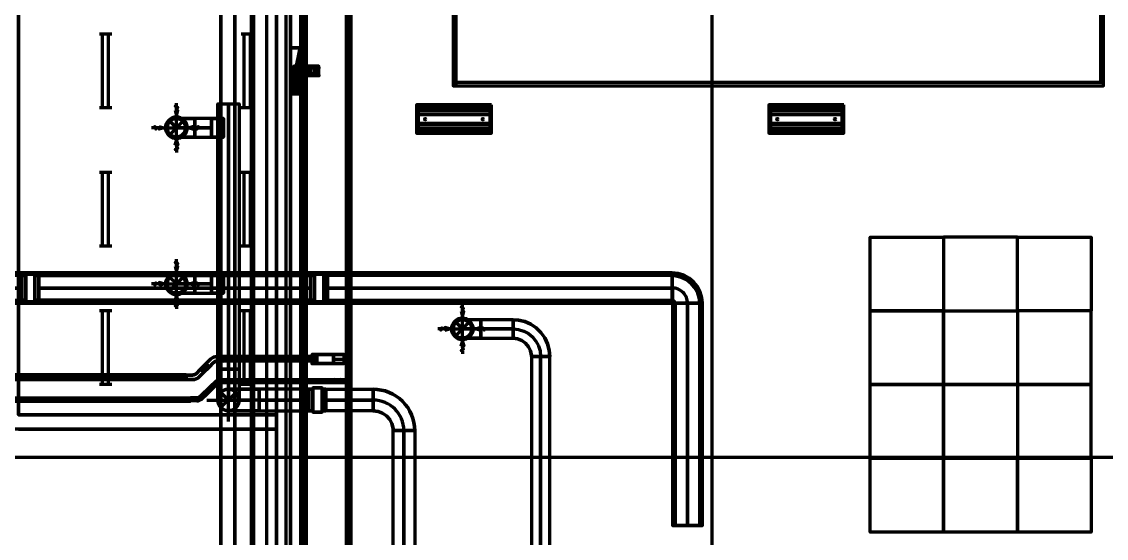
# Model space of a CAD drawing. Extents: x 0 to 1153, y 0 to 816.
# Drawn here: x 653.6 to 767.8, y 427 to 481.3 of the extents above; entities that cross this region are included whole.
import ezdxf

# ---------------------------------------------------------------- set-up
doc = ezdxf.new("R2010")
doc.units = 0
doc.header["$MEASUREMENT"] = 0
for name, color, linetype in [('Arch', 7, 'Continuous'), ('Hatch', 7, 'Continuous'), ('HVAC', 7, 'Continuous')]:
    doc.layers.add(name, color=color, linetype=linetype)

msp = doc.modelspace()

# ---------------------------------------------------------------- linework, layer by layer
at = {"layer": 'Arch', "color": 11, "linetype": 'Continuous', "lineweight": 211}
for p, q in [((679.42, 361.77), (679.42, 717.39)), ((726.3, 361.77), (726.3, 717.39)), ((681.44, 385.29), (681.44, 636.69)), ((767.16, 513.7), (767.16, 474.91)), ((683.15, 480.74), (682.96, 480.93)), ((683.15, 476.62), (682.96, 476.81)), ((767.49, 474.91), (699.01, 474.91)), ((683.15, 472.5), (682.96, 472.69)), ((683.15, 468.39), (682.96, 468.58)), ((683.15, 464.27), (682.96, 464.46)), ((683.15, 460.15), (682.96, 460.34)), ((683.15, 456.04), (682.96, 456.24)), ((683.15, 451.92), (682.96, 452.12)), ((683.15, 447.8), (682.96, 448)), ((683.15, 443.69), (682.96, 443.89)), ((683.15, 439.58), (682.96, 439.77)), ((917.99, 435.45), (110.87, 435.45)), ((683.15, 435.46), (682.96, 435.65)), ((683.15, 431.34), (682.96, 431.54)), ((683.15, 427.23), (682.96, 427.42))]:
    msp.add_line(p, q, dxfattribs=at)
for points in [[(113.96, 576.97), (487.7, 576.97), (487.7, 638.81), (487.89, 638.81), (683.15, 638.81), (683.15, 638.61), (683.15, 383.25), (870.49, 383.25), (870.49, 383.05), (683.15, 383.05), (682.96, 383.06), (487.89, 383.06), (487.7, 383.06), (487.7, 454.3), (113.96, 454.3)], [(486.77, 638.8), (492.32, 633.25), (678, 633.25), (678, 388.72), (683.55, 383.17), (486.77, 383.17)], [(486.77, 638.8), (683.55, 638.8), (683.55, 383.17), (683.55, 638.8), (677.8, 633.05), (492.52, 633.05), (492.52, 388.93), (486.77, 383.17), (492.32, 388.72), (678, 388.72), (492.32, 388.72), (492.32, 633.25), (678, 633.25), (683.55, 638.8), (486.77, 638.8), (492.52, 633.05), (492.52, 388.93)], [(683.15, 383.25), (683.06, 383.25), (682.96, 383.25), (487.89, 383.25), (487.89, 638.61), (682.96, 638.61), (682.96, 383.25)], [(677.8, 388.93), (492.52, 388.93), (677.8, 388.93), (677.8, 633.05), (677.8, 388.93), (683.55, 383.17), (486.77, 383.17)], [(678, 388.72), (678, 633.25), (678, 633.25)], [(674.56, 628.44), (674.56, 392.77), (674.56, 628.44)], [(699.01, 474.58), (699.34, 474.58), (699.34, 513.7)], [(680.41, 484.9), (680.41, 390.38), (680.41, 438.45), (680.41, 439.93), (680.41, 483.4)], [(669.89, 471.97), (669.89, 472.23), (670.02, 472.29), (669.76, 472.42), (669.89, 472.48), (669.89, 472.75)], [(668.06, 470.14), (667.8, 470.14), (667.73, 470.02), (667.61, 470.27), (667.54, 470.14), (667.28, 470.14)], [(671.71, 470.14), (671.98, 470.14), (672.04, 470.02), (672.17, 470.27), (672.23, 470.14), (672.5, 470.14)], [(669.89, 468.31), (669.89, 468.06), (670.02, 467.99), (669.76, 467.86), (669.89, 467.79), (669.89, 467.54)], [(669.89, 455.54), (669.89, 455.8), (670.02, 455.87), (669.76, 455.99), (669.89, 456.06), (669.89, 456.32)], [(668.06, 453.72), (667.8, 453.72), (667.73, 453.85), (667.61, 453.58), (667.54, 453.72), (667.28, 453.72)], [(671.71, 453.72), (671.98, 453.72), (672.04, 453.85), (672.17, 453.58), (672.23, 453.72), (672.5, 453.72)], [(669.89, 451.89), (669.89, 451.63), (670.02, 451.56), (669.76, 451.43), (669.89, 451.37), (669.89, 451.11)], [(699.99, 450.81), (699.99, 451.07), (700.12, 451.14), (699.87, 451.26), (699.99, 451.33), (699.99, 451.59)], [(698.16, 448.99), (697.91, 448.99), (697.84, 449.11), (697.71, 448.86), (697.64, 448.99), (697.39, 448.99)], [(701.81, 448.99), (702.08, 448.99), (702.14, 449.11), (702.27, 448.86), (702.33, 448.99), (702.6, 448.99)], [(699.99, 447.16), (699.99, 446.9), (700.12, 446.84), (699.87, 446.7), (699.99, 446.64), (699.99, 446.38)]]:
    msp.add_lwpolyline(points, dxfattribs=at)
for points in [[(676.05, 628.44), (676.05, 391.28), (676.05, 628.44), (676.05, 629.93)], [(680.41, 571.11), (495.13, 571.11), (495.13, 427.43), (530.89, 427.43), (530.89, 390.38), (680.41, 390.38), (680.41, 438.45), (651.86, 438.45), (651.86, 484.9), (680.41, 484.9), (680.41, 571.11), (495.13, 571.11), (495.13, 427.43), (530.89, 427.43), (530.89, 390.38), (680.41, 390.38), (680.41, 438.45), (653.27, 438.45), (680.41, 438.45), (651.86, 438.45), (651.86, 484.9), (680.41, 484.9), (680.41, 571.11), (494.39, 571.11)], [(767.49, 513.7), (699.01, 513.7), (699.01, 474.58), (767.49, 474.58)], [(681.91, 390.38), (681.91, 484.9), (681.91, 390.38), (680.41, 390.38), (680.41, 388.88), (680.41, 390.38), (496.33, 390.38), (622.53, 390.38), (680.41, 390.38)], [(653.27, 439.93), (680.41, 439.93), (653.27, 439.93), (653.27, 483.4)], [(669.75, 471.97), (669.89, 471.46), (670.03, 471.97)], [(668.06, 470.28), (668.58, 470.14), (668.06, 470.01)], [(671.71, 470.28), (671.19, 470.14), (671.71, 470.01)], [(669.75, 468.31), (669.89, 468.83), (670.03, 468.31)], [(750.65, 450.88), (742.9, 450.88), (742.9, 458.64), (750.65, 458.64), (750.65, 450.88), (758.41, 450.88), (758.41, 458.64), (766.17, 458.64), (766.17, 450.88), (758.41, 450.88), (758.41, 458.64), (750.65, 458.64), (750.65, 450.88), (750.65, 443.12), (742.9, 443.12), (750.65, 443.12), (750.65, 435.37), (742.9, 435.37), (750.65, 435.37), (750.65, 427.6), (742.9, 427.6), (742.9, 435.37), (742.9, 443.12), (742.9, 450.88), (750.65, 450.88), (758.41, 450.88), (758.41, 443.12), (750.65, 443.12)], [(669.75, 455.54), (669.89, 455.03), (670.03, 455.54)], [(668.06, 453.58), (668.58, 453.72), (668.06, 453.86)], [(671.71, 453.58), (671.19, 453.72), (671.71, 453.86)], [(669.75, 451.89), (669.89, 452.41), (670.03, 451.89)], [(699.85, 450.81), (699.99, 450.3), (700.13, 450.81)], [(758.41, 435.37), (750.65, 435.37), (750.65, 443.12), (758.41, 443.12), (766.17, 443.12), (766.17, 450.88), (758.41, 450.88), (758.41, 443.12), (758.41, 435.37), (758.41, 427.6), (750.65, 427.6), (750.65, 435.37), (758.41, 435.37), (766.17, 435.37), (766.17, 443.12), (758.41, 443.12), (758.41, 435.37), (766.17, 435.37), (766.17, 427.6), (758.41, 427.6)], [(698.16, 448.85), (698.68, 448.99), (698.16, 449.12)], [(701.81, 448.85), (701.3, 448.99), (701.81, 449.12)], [(699.85, 447.16), (699.99, 447.67), (700.13, 447.16)]]:
    msp.add_lwpolyline(points, close=True, dxfattribs=at)
at = {"layer": 'Hatch', "color": 5, "linetype": 'Continuous', "lineweight": 211}
for p, q in [((688.02, 510.17), (688.02, 385.03)), ((663.08, 480.01), (661.78, 480.01)), ((662.1, 472.25), (662.1, 480.01)), ((662.75, 472.25), (662.75, 480.01)), ((678, 480.01), (676.7, 480.01)), ((677.03, 472.25), (677.03, 480.01)), ((677.67, 472.25), (677.67, 480.01)), ((682.88, 478.22), (681.98, 473.71)), ((682.88, 477.82), (682.05, 473.71)), ((682.88, 477.55), (682.13, 473.71)), ((682.88, 477.11), (682.2, 473.71)), ((682.88, 476.76), (682.27, 473.71)), ((682.88, 476.37), (682.34, 473.71)), ((684.16, 476.13), (682.94, 476.13)), ((683.63, 476.45), (683.84, 476.45)), ((683.69, 476.45), (683.69, 475.82)), ((683.78, 475.82), (683.78, 476.45)), ((682.88, 476.03), (682.41, 473.71)), ((682.88, 475.65), (682.49, 473.71)), ((682.88, 475.31), (682.56, 473.71)), ((682.88, 474.98), (682.64, 473.71)), ((682.88, 474.51), (682.71, 473.71)), ((682.88, 474.2), (682.78, 473.71)), ((663.08, 472.25), (661.78, 472.25)), ((678, 472.25), (676.7, 472.25)), ((702.9, 472.09), (695.34, 472.09)), ((702.9, 471.98), (695.34, 471.98)), ((702.9, 471.6), (695.34, 471.6)), ((739.98, 472.09), (732.41, 472.09)), ((739.98, 471.98), (732.41, 471.98)), ((739.98, 471.6), (732.41, 471.6)), ((702.9, 471.51), (695.34, 471.51)), ((702.9, 470.61), (695.34, 470.61)), ((702.9, 470.5), (695.34, 470.5)), ((739.98, 471.51), (732.41, 471.51)), ((739.98, 470.61), (732.41, 470.61)), ((739.98, 470.5), (732.41, 470.5)), ((702.9, 470.12), (695.34, 470.12)), ((702.9, 470.02), (695.34, 470.02)), ((739.98, 470.12), (732.41, 470.12)), ((739.98, 470.02), (732.41, 470.02)), ((663.08, 465.44), (661.78, 465.44)), ((662.1, 457.69), (662.1, 465.44)), ((662.75, 457.69), (662.75, 465.44)), ((678, 465.44), (676.7, 465.44)), ((677.03, 457.69), (677.03, 465.44)), ((677.67, 457.69), (677.67, 465.44)), ((663.08, 457.69), (661.78, 457.69)), ((678, 457.69), (676.7, 457.69)), ((663.08, 450.88), (661.78, 450.88)), ((662.1, 443.12), (662.1, 450.88)), ((662.75, 443.12), (662.75, 450.88)), ((678, 450.88), (676.7, 450.88)), ((677.03, 443.12), (677.03, 450.88)), ((677.67, 443.12), (677.67, 450.88)), ((673, 445.3), (672.98, 445.31)), ((674.84, 445.83), (684.36, 445.83)), ((686.42, 445.82), (687.55, 445.82)), ((688.02, 445.36), (688.02, 395.85)), ((673.16, 445.14), (672.6, 444.58)), ((670.93, 443.9), (504.63, 443.9)), ((663.08, 443.12), (661.78, 443.12)), ((675.2, 443.48), (686.54, 443.48)), ((678, 443.12), (676.7, 443.12)), ((687.94, 427.1), (687.94, 443.26)), ((673.59, 442.82), (672.98, 442.21)), ((673.09, 442.15), (673.1, 442.14)), ((673.48, 442.92), (673.47, 442.93)), ((590.78, 441.55), (671.36, 441.55))]:
    msp.add_line(p, q, dxfattribs=at)
for points in [[(688.26, 385.09), (687.78, 385.09), (688.24, 385.09), (688.24, 384.99), (687.78, 384.99), (688.26, 384.99), (688.26, 385.09), (688.26, 510.22), (688.26, 510.13), (687.78, 510.13), (688.26, 510.13), (688.24, 384.99), (688.24, 510.13), (688.24, 510.22), (687.78, 510.22), (688.24, 510.22)], [(703.06, 472.55), (695.17, 472.55), (695.17, 469.57), (703.06, 469.57)], [(702.9, 469.73), (702.9, 472.38), (695.34, 472.38), (695.34, 469.73)], [(740.13, 472.55), (732.25, 472.55), (732.25, 469.57), (740.13, 469.57)], [(739.98, 469.73), (739.98, 472.38), (732.41, 472.38), (732.41, 469.73)], [(696.15, 471.06), (696.1, 470.99), (696.06, 470.99), (696.02, 471.02), (696.01, 471.06), (696.03, 471.1), (696.07, 471.13), (696.11, 471.12), (696.15, 471.06)], [(702.21, 471.06), (702.17, 470.99), (702.12, 470.99), (702.09, 471.02), (702.08, 471.06), (702.09, 471.1), (702.13, 471.13), (702.17, 471.12), (702.21, 471.06)], [(733.22, 471.06), (733.18, 470.99), (733.13, 470.99), (733.1, 471.02), (733.09, 471.06), (733.1, 471.1), (733.14, 471.13), (733.18, 471.12), (733.22, 471.06)], [(739.29, 471.06), (739.24, 470.99), (739.2, 470.99), (739.16, 471.02), (739.15, 471.06), (739.17, 471.1), (739.2, 471.13), (739.25, 471.12), (739.29, 471.06)], [(673.32, 444.98), (673.32, 444.98), (672.98, 445.31)], [(674.84, 446.06), (674.16, 446.06), (674.84, 446.08), (674.16, 446.08), (674.84, 446.08), (674.84, 445.59), (674.84, 446.08), (684.36, 446.08), (674.84, 446.08), (684.36, 446.08)], [(684.36, 445.61), (674.84, 445.61), (684.36, 445.59), (684.36, 446.08), (684.36, 445.61), (684.36, 446.08), (684.36, 445.59), (674.84, 445.59), (674.84, 446.08), (674.84, 445.61), (674.84, 446.08), (674.84, 445.59)], [(686.42, 446.31), (686.42, 445.36), (687.55, 445.36), (686.42, 445.34), (687.55, 445.34), (686.42, 445.34), (686.42, 446.31), (687.55, 446.31), (686.42, 446.3), (687.55, 446.31), (687.55, 445.34), (687.55, 446.3), (686.42, 446.31), (686.42, 445.34)], [(688.26, 445.36), (688.26, 395.85), (688.26, 445.36), (688.26, 395.85), (687.79, 395.85), (688.26, 395.85), (687.78, 395.85), (688.26, 395.85), (688.26, 445.36), (687.79, 445.36), (688.26, 445.36), (687.78, 445.36)], [(687.78, 445.36), (687.79, 395.85), (687.79, 445.36), (687.78, 395.85)], [(670.93, 444.14), (671.62, 444.14), (671.68, 444.15), (671.73, 444.16), (671.79, 444.18), (671.84, 444.2), (671.9, 444.24), (671.96, 444.27), (671.91, 444.23), (671.86, 444.19), (671.81, 444.17), (671.76, 444.14), (671.7, 444.13), (671.64, 444.12), (671.62, 444.12), (671.61, 444.14), (670.93, 444.12), (671.61, 444.12), (670.93, 444.14), (670.93, 443.65), (670.93, 444.14), (504.63, 444.14), (670.93, 444.14), (504.63, 444.14)], [(504.63, 443.66), (670.93, 443.66), (504.63, 443.65), (504.63, 444.14), (504.63, 443.66), (504.63, 444.14), (504.63, 443.65), (670.93, 443.65), (670.93, 444.14), (670.93, 443.66), (670.93, 444.14), (670.93, 443.65)], [(671.61, 443.66), (670.93, 443.66), (671.61, 443.65), (670.93, 443.65)], [(675.2, 443.33), (674.49, 443.32), (674.44, 443.32), (674.38, 443.31), (674.33, 443.29), (674.28, 443.26), (674.22, 443.22), (674.16, 443.2), (674.2, 443.24), (674.25, 443.27), (674.3, 443.3), (674.36, 443.32), (674.41, 443.34), (674.47, 443.34), (674.49, 443.35), (674.52, 443.33), (675.2, 443.35), (674.52, 443.35), (675.2, 443.33), (675.2, 443.65)], [(674.52, 443.63), (675.2, 443.63), (674.52, 443.65), (675.2, 443.65)], [(687.79, 427.1), (687.79, 426.41), (687.78, 427.1), (687.78, 426.41), (687.78, 427.1), (688.09, 427.1), (688.09, 443.26), (688.1, 427.1), (688.1, 443.26), (688.1, 427.1), (687.78, 427.1), (687.78, 443.26), (687.79, 427.1), (687.78, 443.26), (688.1, 443.26), (687.79, 443.26), (687.78, 427.1), (688.1, 427.1)], [(671.36, 441.75), (672.06, 441.75), (672.11, 441.75), (672.17, 441.77), (672.22, 441.78), (672.27, 441.81), (672.33, 441.85), (672.39, 441.87), (672.35, 441.83), (672.3, 441.8), (672.25, 441.77), (672.19, 441.75), (672.13, 441.74), (672.08, 441.73), (672.06, 441.73), (672.04, 441.75), (671.36, 441.73), (672.04, 441.73), (671.36, 441.75), (671.36, 441.42)], [(672.88, 442.35), (672.88, 442.35), (673.1, 442.14)], [(590.78, 441.71), (671.36, 441.71), (590.78, 441.7), (671.36, 441.71), (671.36, 441.39), (671.36, 441.7), (590.78, 441.71), (590.78, 441.4), (589.33, 441.39), (589.1, 441.39), (590.78, 441.4), (590.2, 441.39), (590.78, 441.39), (590.78, 441.7), (590.2, 441.71), (590.78, 441.7), (589.1, 441.71), (589.33, 441.71), (589.32, 441.4), (589.33, 441.71), (590.78, 441.71), (590.78, 441.39)], [(590.78, 441.4), (671.36, 441.4), (590.78, 441.39), (671.36, 441.39)], [(672.04, 441.44), (671.36, 441.44), (672.04, 441.42), (671.36, 441.42)], [(688.1, 426.41), (688.1, 427.1), (688.09, 426.41), (688.09, 427.1)]]:
    msp.add_lwpolyline(points, close=True, dxfattribs=at)
for points in [[(687.78, 510.22), (687.78, 385.09), (687.78, 510.22)], [(687.78, 510.13), (687.78, 384.99), (687.78, 510.13)], [(681.91, 476.75), (681.91, 478.56), (682.88, 478.56), (681.91, 473.71), (682.88, 473.71), (682.88, 478.56), (681.91, 478.56), (681.91, 473.71), (682.88, 473.71), (682.88, 478.56), (681.91, 478.56), (681.91, 473.71), (681.91, 478.56), (682.88, 478.56), (682.88, 473.71), (681.91, 473.71)], [(681.91, 478.56), (681.91, 478.56), (681.91, 478.56)], [(682.88, 478.56), (682.88, 478.56), (682.88, 478.56)], [(683.06, 476.45), (683.27, 476.45), (683.27, 475.82), (683.06, 475.82), (683.06, 476.45), (683.16, 476.45), (682.72, 476.45), (682.34, 476.45), (682.23, 476.45), (682.23, 476.62), (682.23, 475.65), (682.34, 475.65), (682.72, 475.65), (682.71, 475.82), (682.59, 475.82), (682.59, 476.45), (682.72, 476.45), (683.94, 476.45), (684.38, 476.45), (684.75, 476.45), (684.86, 476.45), (684.83, 475.82), (684.66, 475.82), (684.66, 476.45), (684.83, 476.45), (684.83, 475.82), (684.38, 475.82), (684.38, 475.65), (683.94, 475.65), (682.71, 475.65), (683.16, 475.65), (684.38, 475.65), (684.87, 476.62), (684.38, 476.62), (684.31, 476.62), (683.94, 476.62), (682.71, 476.62), (682.79, 476.62), (683.16, 476.62), (684.38, 476.62), (684.38, 476.45), (683.16, 476.45), (683.16, 475.82), (684.38, 475.82), (684.31, 475.82), (683.94, 475.82), (682.72, 475.82), (682.23, 475.82), (682.23, 475.65), (682.71, 476.62), (682.23, 476.62), (682.71, 475.65), (682.23, 475.65), (682.71, 475.65), (682.71, 476.62), (682.23, 476.62), (682.23, 476.45), (682.71, 476.45), (683.16, 476.45), (683.27, 476.45)], [(682.23, 476.62), (682.71, 476.62), (682.72, 476.45), (683.16, 476.45), (683.16, 476.62), (682.71, 476.62), (682.72, 476.45)], [(682.23, 475.65), (682.23, 475.82), (682.71, 475.82), (682.72, 475.65), (683.16, 475.65), (683.16, 475.82), (683.16, 475.65), (682.71, 475.65), (682.71, 475.82), (682.75, 476.45), (682.55, 476.45), (682.55, 475.82), (682.71, 475.82), (683.16, 475.82), (682.71, 475.82)], [(682.23, 476.45), (682.23, 476.45), (682.23, 476.45)], [(683.27, 475.82), (683.21, 475.82), (682.79, 475.82), (682.75, 476.45), (682.72, 476.62), (683.16, 476.62), (683.16, 476.45), (683.16, 475.82), (683.06, 475.82)], [(683.84, 475.82), (683.63, 475.82), (683.78, 475.82), (683.84, 475.82), (683.84, 476.45), (683.78, 476.45), (683.63, 476.45), (683.63, 475.82)], [(684.38, 475.65), (684.38, 475.82), (683.94, 475.82), (683.94, 475.65), (684.38, 475.65), (684.87, 475.65), (684.87, 476.62), (684.38, 476.62), (683.94, 476.62), (683.94, 476.45), (684.38, 476.45), (684.83, 476.45), (684.7, 476.45), (684.7, 475.82), (684.87, 475.82), (684.38, 475.82), (684.38, 475.65), (684.38, 475.82), (683.94, 475.82), (683.94, 475.65), (684.38, 475.65), (684.87, 475.65), (684.38, 476.62), (684.38, 475.65), (684.75, 475.65), (684.87, 475.65), (684.87, 475.82)], [(684.87, 476.45), (684.87, 476.62), (684.38, 476.62), (684.38, 476.45), (684.38, 476.62), (684.38, 476.45), (683.94, 476.45), (683.94, 476.62), (684.38, 476.62)], [(684.87, 475.65), (684.87, 475.65), (684.87, 475.65)], [(682.88, 473.71), (682.88, 473.71), (682.88, 473.71)], [(673.81, 445.45), (673.86, 445.49), (673.92, 445.53), (673.97, 445.55), (674.02, 445.57), (674.08, 445.58), (674.16, 445.61), (674.08, 445.58), (674.02, 445.57), (673.97, 445.55), (673.92, 445.53), (673.86, 445.49), (673.81, 445.45), (673.86, 445.49), (673.91, 445.55), (673.96, 445.57), (674.02, 445.59), (674.07, 445.61), (674.16, 445.61), (674.07, 445.61), (674.02, 445.59), (673.96, 445.57), (673.91, 445.55), (673.86, 445.49), (673.81, 445.45), (673.86, 445.49), (673.92, 445.53), (673.97, 445.55), (674.02, 445.57), (674.08, 445.58), (674.16, 445.61), (674.84, 445.61), (674.16, 445.61), (674.08, 445.58), (674.02, 445.57), (673.97, 445.55), (673.92, 445.53), (673.86, 445.49), (673.81, 445.45), (673.86, 445.49), (673.89, 445.54), (673.94, 445.57), (674, 445.59), (674.05, 445.6), (674.16, 445.61), (674.84, 445.61), (674.16, 445.61)], [(684.68, 446.31), (684.19, 446.31), (684.19, 445.34), (684.68, 445.36), (684.21, 445.36), (684.19, 446.31), (684.68, 446.31), (684.68, 445.36), (684.19, 445.34), (684.68, 446.31), (684.19, 446.31), (685.84, 446.31), (684.68, 446.31), (686.42, 446.31), (684.19, 446.31), (684.19, 445.34), (685.84, 445.36), (684.68, 445.36), (686.42, 445.36), (684.19, 445.34), (684.19, 446.31), (684.68, 445.36)], [(684.19, 445.34), (684.19, 445.34), (684.19, 445.34)], [(684.21, 446.3), (684.21, 446.3), (684.21, 446.3)], [(685.84, 446.31), (686.42, 446.3), (685.84, 446.3)], [(685.84, 445.36), (686.42, 445.34), (685.84, 445.34)], [(671.94, 444.28), (671.9, 444.24), (671.84, 444.2), (671.79, 444.18), (671.73, 444.16), (671.68, 444.15), (671.62, 444.14), (671.68, 444.15), (671.73, 444.16), (671.79, 444.18), (671.84, 444.2), (671.9, 444.24), (671.94, 444.28), (671.9, 444.24), (671.85, 444.18), (671.79, 444.16), (671.74, 444.14), (671.68, 444.15), (671.62, 444.14), (671.68, 444.15), (671.74, 444.14), (671.79, 444.16), (671.85, 444.18), (671.9, 444.24), (671.94, 444.28), (671.9, 444.24), (671.84, 444.2), (671.79, 444.18), (671.73, 444.16), (671.68, 444.15), (671.62, 444.14)], [(674.17, 443.18), (674.22, 443.22), (674.28, 443.26), (674.33, 443.29), (674.38, 443.31), (674.44, 443.32), (674.49, 443.32), (674.44, 443.32), (674.38, 443.31), (674.33, 443.29), (674.28, 443.26), (674.22, 443.22), (674.17, 443.18), (674.22, 443.22), (674.27, 443.28), (674.32, 443.31), (674.38, 443.33), (674.44, 443.32), (674.49, 443.32), (674.44, 443.32), (674.38, 443.33), (674.32, 443.31), (674.27, 443.28), (674.22, 443.22), (674.17, 443.18), (674.22, 443.22), (674.28, 443.26), (674.33, 443.29), (674.38, 443.31), (674.44, 443.32), (674.49, 443.32)], [(687.78, 443.33), (688.09, 443.35), (688.09, 443.63), (687.78, 443.63), (688.1, 443.65), (688.09, 443.35), (687.78, 443.33), (687.78, 443.63), (688.1, 443.65), (688.09, 443.35), (687.78, 443.33), (686.54, 443.33), (686.54, 443.63), (675.2, 443.65), (686.54, 443.63), (675.2, 443.63), (686.54, 443.63), (686.54, 443.35), (675.2, 443.35), (686.54, 443.33), (675.2, 443.33), (675.2, 443.65), (675.2, 443.33), (686.54, 443.33), (686.54, 443.63), (686.54, 443.35), (687.12, 443.35), (688.09, 443.35), (687.78, 443.63), (687.12, 443.65), (688.09, 443.63), (688.09, 443.35), (686.54, 443.33), (687.12, 443.33), (687.78, 443.33), (688.1, 443.65), (686.54, 443.63), (687.78, 443.63)], [(687.12, 443.63), (686.54, 443.65), (687.12, 443.65)], [(688.09, 443.35), (688.09, 443.35), (688.09, 443.35)], [(688.1, 443.65), (688.1, 443.65), (688.1, 443.65)], [(672.38, 441.89), (672.33, 441.85), (672.27, 441.81), (672.22, 441.78), (672.17, 441.77), (672.11, 441.75), (672.06, 441.75), (672.11, 441.75), (672.17, 441.77), (672.22, 441.78), (672.27, 441.81), (672.33, 441.85), (672.38, 441.89), (672.33, 441.85), (672.28, 441.79), (672.23, 441.77), (672.17, 441.75), (672.11, 441.75), (672.06, 441.75), (672.11, 441.75), (672.17, 441.75), (672.23, 441.77), (672.28, 441.79), (672.33, 441.85), (672.38, 441.89), (672.33, 441.85), (672.27, 441.81), (672.22, 441.78), (672.17, 441.77), (672.11, 441.75), (672.06, 441.75)]]:
    msp.add_lwpolyline(points, dxfattribs=at)
for points in [[(672.78, 444.42), (672.43, 444.75), (672.98, 445.31), (672.43, 444.75), (672.98, 445.31), (672.43, 444.75), (672.76, 444.43), (673.32, 444.98), (672.78, 444.42), (672.43, 444.75), (672.76, 444.43), (672.43, 444.75), (671.97, 444.27), (672.43, 444.75), (671.97, 444.27), (672.43, 444.75), (672.76, 444.43), (672.28, 443.94, -0.198925), (671.6, 443.65, 0.198926), (672.3, 443.94), (672.76, 444.43), (672.28, 443.94, -0.198925), (671.6, 443.65, 0.198926), (672.3, 443.94), (672.78, 444.42), (673.33, 444.97), (672.98, 445.31), (673.32, 444.98), (673, 445.3), (673.48, 445.79, -0.198907), (674.15, 446.08, 0.198882), (673.47, 445.79), (673, 445.3), (673.48, 445.79, -0.198907), (674.15, 446.08, 0.198882), (673.47, 445.79), (672.98, 445.31), (673.33, 444.97), (673.8, 445.46), (673.33, 444.97), (673.8, 445.46), (673.33, 444.97)], [(673.68, 442.71), (673.48, 442.92), (672.88, 442.32), (673.47, 442.93), (672.87, 442.33), (672.87, 442.33), (673.47, 442.93), (673.47, 442.93), (673.69, 442.7), (673.1, 442.11), (673.68, 442.71), (673.09, 442.12), (673.09, 442.12), (672.87, 442.36), (672.4, 441.88), (672.87, 442.36), (672.4, 441.88), (672.87, 442.33), (673.09, 442.15), (672.59, 441.67, -0.19899), (672.04, 441.42, 0.198879), (672.61, 441.65), (673.09, 442.15), (672.59, 441.67, -0.19899), (672.04, 441.42, 0.198879), (672.61, 441.65), (673.09, 442.12), (673.68, 442.71), (673.68, 442.71), (673.47, 442.93), (673.69, 442.7), (674.17, 443.2), (673.69, 442.7), (674.17, 443.2)], [(673.96, 443.4), (673.47, 442.93), (673.96, 443.4, -0.198912), (674.51, 443.65, 0.198917), (673.96, 443.4), (673.47, 442.93), (673.96, 443.4, -0.198912), (674.51, 443.65, 0.198917)]]:
    msp.add_lwpolyline(points, format="xyb", close=True, dxfattribs=at)
for p in [(681.91, 478.56), (682.88, 478.56), (682.23, 476.45), (682.71, 476.62), (684.38, 476.62), (684.87, 476.45), (682.23, 475.65), (682.71, 475.82), (684.38, 475.82), (684.87, 475.65), (682.88, 473.71), (684.19, 445.34), (684.21, 446.3), (684.68, 446.31), (684.68, 445.36), (687.78, 443.63), (687.78, 443.33), (688.09, 443.35), (688.1, 443.65)]:
    msp.add_point(p, dxfattribs=at)
at = {"layer": 'HVAC', "color": 6, "linetype": 'Continuous', "lineweight": 211}
for p, q in [((674.23, 472.68), (676.5, 472.68)), ((669.89, 468.21), (669.89, 472.08)), ((670.57, 470.83), (669.21, 469.46)), ((669.89, 451.77), (669.89, 455.65)), ((670.57, 454.41), (669.21, 453.03)), ((699.99, 447.04), (699.99, 450.92)), ((700.68, 449.68), (699.3, 448.3)), ((675.36, 439.24), (675.36, 443.77)), ((676.17, 442.31), (674.57, 440.71)), ((673.1, 441.5), (677.63, 441.5)), ((725.28, 428.31), (722.1, 428.31)), ((722.4, 428.31), (724.98, 428.31))]:
    msp.add_line(p, q, dxfattribs=at)
for points in [[(647.92, 517.84), (647.92, 454.91), (647.99, 454.29), (648.17, 453.69), (648.46, 453.14), (648.85, 452.65), (649.34, 452.25), (649.89, 451.95), (650.49, 451.77), (651.12, 451.71), (653.62, 451.71), (655.42, 451.71), (684, 451.71), (685.8, 451.71), (722.07, 451.71), (722.07, 454.88), (685.8, 454.88), (684, 454.88), (655.42, 454.88), (653.62, 454.88), (651.09, 454.91), (651.12, 517.87)], [(675.36, 444.74), (675.36, 472.68), (675.36, 444.74), (675.36, 441.5), (674.57, 442.31)], [(667.95, 470.14), (671.83, 470.14), (669.89, 470.14), (669.21, 470.83)], [(671.83, 471.12), (671.83, 469.17), (671.83, 471.12)], [(674.27, 471.06), (674.34, 470.99), (674.38, 470.94), (674.42, 470.88), (674.48, 470.82), (674.53, 470.75), (674.57, 470.68), (674.62, 470.6), (674.68, 470.52), (674.72, 470.44), (674.75, 470.34), (674.77, 470.24), (674.78, 470.09), (674.77, 470.04), (674.75, 469.94), (674.72, 469.85), (674.68, 469.76), (674.62, 469.68), (674.57, 469.6), (674.53, 469.53), (674.48, 469.47), (674.42, 469.4), (674.38, 469.35), (674.34, 469.3), (674.31, 469.25), (674.23, 469.17), (674.31, 469.25), (674.34, 469.3), (674.38, 469.35), (674.42, 469.4), (674.48, 469.47), (674.53, 469.53), (674.57, 469.6), (674.62, 469.68), (674.68, 469.76), (674.72, 469.85), (674.75, 469.94), (674.76, 470), (674.78, 470.09), (674.78, 470.2), (674.75, 470.34), (674.72, 470.44), (674.68, 470.52), (674.62, 470.6), (674.57, 470.68), (674.53, 470.75), (674.48, 470.82), (674.42, 470.88), (674.38, 470.94), (674.34, 470.99), (674.27, 471.06), (674.23, 471.12), (674.27, 471.06), (674.23, 471.12)], [(674.83, 470.14), (674.23, 470.14), (674.83, 470.14)], [(651.12, 452), (653.62, 452), (653.62, 454.59), (654.03, 454.59), (653.62, 454.59), (651.12, 454.59)], [(654.03, 454.59), (654.03, 452), (654.03, 454.59)], [(655, 454.59), (655, 452), (655, 454.59)], [(671.83, 454.68), (671.83, 452.74), (671.83, 454.68)], [(684.41, 454.59), (684.41, 452), (684.41, 454.59)], [(685.39, 454.59), (685.39, 452), (685.39, 454.59)], [(722.07, 452), (722.07, 454.59), (722.07, 452)], [(651.12, 453.29), (653.62, 453.29), (651.12, 453.29)], [(655.42, 453.29), (684, 453.29), (655.42, 453.29)], [(667.95, 453.72), (671.83, 453.72), (669.89, 453.72), (669.21, 454.41)], [(674.83, 453.72), (674.23, 453.72), (674.83, 453.72)], [(701.93, 449.95), (701.93, 448.01), (701.93, 449.95)], [(705.32, 448.99), (705.32, 449.95), (705.32, 448.01), (705.32, 448.99), (705.32, 449.95), (705.88, 449.92), (706.55, 449.75), (707.18, 449.47), (707.76, 449.09), (708.26, 448.62), (708.66, 448.06), (708.96, 447.43), (709.14, 446.76), (709.2, 446.08), (708.23, 446.08), (707.25, 446.08), (707.25, 446.19), (707.17, 446.67), (706.96, 447.11), (706.65, 447.48), (706.26, 447.77), (705.8, 447.95), (705.32, 448.01), (705.32, 449.95), (705.88, 449.92), (706.55, 449.75), (707.18, 449.47), (707.76, 449.09), (708.26, 448.62), (708.66, 448.06), (708.96, 447.43), (709.14, 446.76), (709.2, 446.08), (707.25, 446.08), (708.23, 446.08), (709.2, 446.08), (707.25, 446.08), (707.25, 446.19), (707.17, 446.67), (706.96, 447.11), (706.65, 447.48), (706.26, 447.77), (705.8, 447.95), (705.32, 448.01), (705.32, 448.99), (705.32, 449.95), (705.32, 448.01), (705.8, 447.95), (706.26, 447.77), (706.65, 447.48), (706.96, 447.11), (707.17, 446.67), (707.25, 446.19), (707.25, 446.08), (709.2, 446.08), (707.25, 446.08), (707.25, 425.85)], [(698.04, 448.99), (701.93, 448.99), (699.99, 448.99), (699.3, 449.68)], [(676.5, 444.74), (674.23, 444.74), (676.5, 444.74)], [(675.36, 442.64), (678.6, 442.64), (678.6, 440.37), (675.36, 440.37)], [(684.24, 440.37), (684.24, 442.64), (684.24, 440.37)], [(685.22, 440.37), (685.22, 442.64), (685.22, 440.37)], [(693.83, 438.28), (692.71, 438.28), (694.97, 438.28), (693.83, 438.28), (692.71, 438.28), (692.69, 438.52), (692.57, 439.02), (692.34, 439.46), (692, 439.84), (691.58, 440.13), (691.11, 440.31), (690.6, 440.37), (690.6, 442.64), (690.6, 441.5), (690.6, 440.37), (690.6, 442.64), (690.6, 441.5), (690.6, 440.37), (691.11, 440.31), (691.58, 440.13), (692, 439.84), (692.34, 439.46), (692.57, 439.02), (692.69, 438.52), (692.71, 438.28), (694.97, 438.28), (693.83, 438.28), (692.71, 438.28), (694.97, 438.28), (694.97, 402.51)], [(678.6, 441.5), (683.83, 441.5), (678.6, 441.5), (675.36, 441.5)], [(694.97, 438.28), (692.71, 438.28), (694.97, 438.28)]]:
    msp.add_lwpolyline(points, dxfattribs=at)
for points in [[(676.5, 441.5), (676.43, 441.88), (676.26, 442.2), (675.99, 442.46), (675.65, 442.61), (675.36, 442.64), (678.6, 442.64), (678.6, 440.37), (678.6, 442.64), (678.6, 440.37), (675.36, 440.37), (675.74, 440.44), (676.06, 440.62), (676.32, 440.88), (676.47, 441.23), (676.5, 441.5), (676.43, 441.88), (676.26, 442.2), (675.99, 442.46), (675.65, 442.61), (675.36, 442.64), (675, 442.57), (674.68, 442.4), (674.42, 442.13), (674.27, 441.79), (674.23, 441.5), (674.3, 441.15), (674.48, 440.82), (674.75, 440.56), (675.09, 440.41), (675.36, 440.37), (678.6, 440.37), (683.83, 440.37), (684.24, 440.37), (683.83, 440.37), (683.83, 442.64), (684.24, 442.64), (683.83, 442.64), (678.6, 442.64), (675.36, 442.64), (675, 442.57), (674.68, 442.4), (674.42, 442.13), (674.27, 441.79), (674.23, 441.5), (674.3, 441.15), (674.48, 440.82), (674.75, 440.56), (675.09, 440.41), (675.36, 440.37), (675.74, 440.44), (676.06, 440.62), (676.32, 440.88), (676.47, 441.23), (676.5, 441.5), (676.43, 441.88), (676.26, 442.2), (675.99, 442.46), (675.65, 442.61), (675.36, 442.64), (675, 442.57), (674.68, 442.4), (674.42, 442.13), (674.27, 441.79), (674.23, 441.5), (674.23, 444.74), (676.5, 444.74), (676.5, 441.5), (676.47, 441.23), (676.32, 440.88), (676.06, 440.62), (675.74, 440.44), (675.36, 440.37), (675, 440.44), (674.68, 440.62), (674.42, 440.88), (674.27, 441.23), (674.23, 441.5), (674.3, 441.88), (674.48, 442.2), (674.75, 442.46), (675.09, 442.61), (675.36, 442.64), (675.74, 442.57), (676.06, 442.4), (676.32, 442.13), (676.47, 441.79), (676.5, 441.5), (676.43, 441.15), (676.26, 440.82), (675.99, 440.56), (675.65, 440.41), (675.36, 440.37), (675, 440.44), (674.68, 440.62), (674.42, 440.88), (674.27, 441.23), (674.23, 441.5), (674.23, 444.74), (676.5, 444.74), (674.23, 444.74), (676.5, 444.74), (676.5, 441.5), (676.47, 441.79), (676.32, 442.13), (676.06, 442.4), (675.74, 442.57), (675.36, 442.64), (675.09, 442.61), (674.75, 442.46), (674.48, 442.2), (674.3, 441.88), (674.23, 441.5), (674.23, 444.74), (676.5, 444.74), (674.23, 444.74), (674.23, 472.68), (676.5, 472.68), (676.5, 444.74), (676.5, 441.5), (676.43, 441.15), (676.26, 440.82), (675.99, 440.56), (675.65, 440.41), (675.36, 440.37), (675, 440.44), (674.68, 440.62), (674.42, 440.88), (674.27, 441.23), (674.23, 441.5), (674.3, 441.88), (674.48, 442.2), (674.75, 442.46), (675.09, 442.61), (675.36, 442.64), (675.74, 442.57), (676.06, 442.4), (676.32, 442.13), (676.47, 441.79), (676.5, 441.5), (676.43, 441.15), (676.26, 440.82), (675.99, 440.56), (675.65, 440.41), (675.36, 440.38, 0.41422), (676.5, 441.5, 0.414221), (675.36, 442.64, 0.414215), (674.23, 441.5, 0.414214), (675.36, 440.38, 0.41422), (676.5, 441.5, 0.414221), (675.36, 442.64, 0.414215), (674.23, 441.5, 0.414214), (675.36, 440.38, 0.41422), (676.5, 441.5, 0.414221), (675.36, 442.64, 0.414215), (674.23, 441.5, 0.414214), (675.36, 440.38, 0.41422), (676.5, 441.5, 0.414221), (675.36, 442.64, 0.414215), (674.23, 441.5, 0.414214), (675.36, 440.38, 0.41422), (676.5, 441.5, 0.414221), (675.36, 442.64, 0.414215), (674.23, 441.5, 0.414214), (675.36, 440.38, 0.41422), (676.5, 441.5, 0.414221), (675.36, 442.64, 0.414215), (674.23, 441.5, 0.414214), (675.36, 440.38, 0.41422), (676.5, 441.5, 0.414221), (675.36, 442.64, 0.414215), (674.23, 441.5, 0.414214), (675.36, 440.38), (675.09, 440.41), (674.75, 440.56), (674.48, 440.82), (674.3, 441.15), (674.23, 441.5)], [(669.89, 471.12, -0.414239), (670.86, 470.15, -0.414207), (669.89, 469.17), (671.83, 469.17), (671.83, 471.12), (669.89, 471.12, 0.41423), (668.92, 470.15, 0.414198), (669.89, 469.17, 0.414207), (670.86, 470.15, 0.414239), (669.89, 471.12, 0.41423), (668.92, 470.15, 0.414198), (669.89, 469.17, 0.414207), (670.86, 470.15, 0.414239), (669.89, 471.12), (671.83, 471.12), (669.89, 471.12, 0.41423), (668.92, 470.15, 0.414198), (669.89, 469.17, 0.414207), (670.86, 470.15, 0.414239), (669.89, 471.12, 0.41423), (668.92, 470.15, 0.414198), (669.89, 469.17, 0.414207), (670.86, 470.15, 0.414205), (669.89, 471.12, 0.414221), (668.9, 470.15, 0.414223), (669.89, 469.17, 0.414207), (670.86, 470.15, 0.414205), (669.89, 471.12, 0.414221), (668.9, 470.15, 0.414223), (669.89, 469.17), (671.83, 469.17), (671.83, 471.12), (671.83, 469.17), (671.83, 471.12), (671.83, 469.17), (669.89, 469.17)], [(669.89, 452.74), (671.83, 452.74), (671.83, 454.68), (671.83, 452.74), (671.83, 454.68), (671.83, 452.74), (669.89, 452.74, 0.414223), (670.88, 453.72, 0.414207), (669.89, 454.71, 0.414198), (668.92, 453.72, 0.414214), (669.89, 452.74), (671.83, 452.74), (671.83, 454.68), (669.89, 454.71, -0.414207), (670.88, 453.72, -0.414223), (669.89, 452.74, -0.414214), (668.92, 453.72, -0.414198), (669.89, 454.71, -0.414207), (670.88, 453.72, -0.414223), (669.89, 452.74, -0.414214), (668.92, 453.72, -0.414198), (669.89, 454.71), (671.83, 454.68), (669.89, 454.71, 0.414198), (668.92, 453.72, 0.414214), (669.89, 452.74, 0.414223), (670.88, 453.72, 0.414207), (669.89, 454.71, 0.414207), (668.9, 453.72, 0.414221), (669.89, 452.74, 0.414205), (670.88, 453.72, 0.414191), (669.89, 454.71, 0.414207), (668.9, 453.72, 0.414221), (669.89, 452.74, 0.414205), (670.88, 453.72, 0.414191), (669.89, 454.71)], [(723.69, 451.68), (722.4, 451.68), (724.98, 451.68), (723.69, 451.68), (722.4, 451.68), (722.38, 451.78), (722.26, 451.94), (722.07, 452), (722.07, 453.29), (722.07, 454.59), (722.45, 454.56), (723.03, 454.43), (723.57, 454.17), (724.05, 453.81), (724.44, 453.36), (724.74, 452.84), (724.92, 452.27), (724.98, 451.68), (722.4, 451.68), (722.38, 451.78), (722.26, 451.94), (722.07, 452), (722.07, 454.59), (722.07, 453.29), (685.8, 453.29), (722.07, 453.29), (722.07, 452), (722.07, 454.59), (722.45, 454.56), (723.03, 454.43), (723.57, 454.17), (724.05, 453.81), (724.44, 453.36), (724.74, 452.84), (724.92, 452.27), (724.98, 451.68), (723.69, 451.68), (722.4, 451.68), (724.98, 451.68), (724.92, 452.27), (724.74, 452.84), (724.44, 453.36), (724.05, 453.81), (723.57, 454.17), (723.03, 454.43), (722.45, 454.56), (722.07, 454.59), (685.8, 454.59), (685.39, 454.59), (685.8, 454.59), (685.8, 452), (685.39, 452), (685.8, 452), (722.07, 452), (722.26, 451.94), (722.38, 451.78), (722.4, 451.68), (724.98, 451.68), (722.4, 451.68), (722.4, 428.31), (724.98, 428.31), (724.98, 451.68), (723.69, 451.68), (723.69, 428.31), (723.69, 451.68, 0.414229), (722.07, 453.29), (722.1, 451.68), (725.28, 451.68), (722.1, 451.68), (725.28, 451.68), (725.21, 452.3), (725.03, 452.9), (724.74, 453.45), (724.33, 453.94), (723.85, 454.34), (723.3, 454.64), (722.7, 454.82), (722.07, 454.88), (722.1, 451.68), (722.1, 428.31), (725.28, 428.31), (725.28, 451.68), (722.1, 451.68), (722.07, 454.88), (722.07, 453.29), (722.07, 452), (722.07, 454.59), (722.07, 453.29)], [(699.99, 448.01), (701.93, 448.01), (701.93, 449.95), (701.93, 448.01), (701.93, 449.95), (701.93, 448.01), (699.99, 448.01, 0.414223), (700.98, 448.99, 0.414239), (699.99, 449.98, 0.414207), (699.02, 448.99, 0.414191), (699.99, 448.01), (701.93, 448.01), (701.93, 449.95), (699.99, 449.98, -0.414239), (700.98, 448.99, -0.414223), (699.99, 448.01, -0.414191), (699.02, 448.99, -0.414207), (699.99, 449.98, -0.414239), (700.98, 448.99, -0.414223), (699.99, 448.01, -0.414191), (699.02, 448.99, -0.414207), (699.99, 449.98), (701.93, 449.95), (699.99, 449.98, 0.414207), (699.02, 448.99, 0.414191), (699.99, 448.01, 0.414223), (700.98, 448.99, 0.414239), (699.99, 449.98, 0.414221), (699, 448.99, 0.414214), (699.99, 448.01, 0.414197), (700.98, 448.99, 0.414204), (699.99, 449.98, 0.414221), (699, 448.99, 0.414214), (699.99, 448.01, 0.414197), (700.98, 448.99, 0.414204), (699.99, 449.98)], [(709.2, 425.85), (709.2, 446.08), (709.14, 446.76), (708.96, 447.43), (708.66, 448.06), (708.26, 448.62), (707.76, 449.09), (707.18, 449.47), (706.55, 449.75), (705.88, 449.92), (705.32, 449.95), (705.32, 448.01), (705.32, 449.95), (701.93, 449.95), (701.93, 448.01), (705.32, 448.01), (705.32, 448.99), (701.93, 448.99), (705.32, 448.99, -0.414211), (708.23, 446.08), (708.23, 425.85), (708.23, 446.08), (709.2, 446.08), (707.25, 446.08), (708.23, 446.08)], [(692.71, 402.51), (692.71, 438.28), (692.69, 438.52), (692.57, 439.02), (692.34, 439.46), (692, 439.84), (691.58, 440.13), (691.11, 440.31), (690.6, 440.37), (690.6, 442.64, -0.414758), (694.97, 438.28, 0.414758), (690.6, 442.64), (690.6, 440.37), (685.63, 440.37), (685.63, 442.64), (685.22, 442.64), (685.63, 442.64), (690.6, 442.64, -0.414758), (694.97, 438.28), (693.83, 438.28), (693.83, 402.51), (693.83, 438.28, 0.41421), (690.6, 441.5), (685.63, 441.5), (690.6, 441.5), (690.6, 440.37), (690.6, 442.64), (690.6, 441.5)]]:
    msp.add_lwpolyline(points, format="xyb", dxfattribs=at)
for points in [[(669.89, 469.02, 0.414208), (671.02, 470.15, 0.414192), (669.89, 471.28, 0.414206), (668.76, 470.15, 0.414221), (669.89, 469.02, 0.414208), (671.02, 470.15, 0.414192), (669.89, 471.28, 0.414206), (668.76, 470.15, 0.414221)], [(669.89, 469.1, 0.414219), (670.94, 470.15, 0.414219), (669.89, 471.2, 0.414226), (668.83, 470.15, 0.414226)], [(669.89, 454.85, 0.414221), (668.76, 453.72, 0.41422), (669.89, 452.6, 0.414206), (671.02, 453.72, 0.414208), (669.89, 454.85, 0.414221), (668.76, 453.72, 0.41422), (669.89, 452.6, 0.414206), (671.02, 453.72, 0.414208)], [(669.89, 454.78, 0.41422), (668.83, 453.72, 0.414226), (669.89, 452.67, 0.41422), (670.94, 453.72, 0.414213)], [(699.99, 450.12, 0.414215), (698.86, 448.99, 0.414209), (699.99, 447.87, 0.414221), (701.11, 448.99, 0.414228), (699.99, 450.12, 0.414215), (698.86, 448.99, 0.414209), (699.99, 447.87, 0.414221), (701.11, 448.99, 0.414228)], [(699.99, 450.05, 0.41419), (698.93, 448.99, 0.414175), (699.99, 447.94, 0.414205), (701.04, 448.99, 0.41422)]]:
    msp.add_lwpolyline(points, format="xyb", close=True, dxfattribs=at)
for points in [[(674.83, 469.17), (674.83, 470.14), (674.83, 471.12), (674.83, 469.17), (674.83, 470.14), (674.83, 471.12), (674.83, 469.17), (674.83, 470.14), (674.83, 471.12), (674.83, 469.17), (674.83, 470.14), (674.83, 471.12), (674.83, 469.17), (674.23, 469.17), (673.59, 469.17), (674.23, 469.17), (674.23, 471.12), (674.83, 471.12), (674.23, 471.12), (673.59, 471.12), (674.23, 471.12), (674.83, 471.12), (674.23, 471.12), (673.59, 471.12), (671.83, 471.12), (671.83, 469.17), (673.59, 469.17), (674.23, 469.17), (674.83, 469.17), (674.23, 469.17)], [(673.59, 470.14), (673.59, 471.12), (673.59, 469.17), (673.59, 470.14), (673.59, 471.12), (673.59, 469.17), (673.59, 470.14), (673.59, 471.12), (673.59, 469.17), (673.59, 471.12), (673.59, 469.17), (673.59, 470.14), (671.83, 470.14)], [(653.62, 454.88), (653.62, 451.71), (653.62, 454.88), (653.62, 451.71)], [(653.62, 452), (653.62, 454.59), (653.62, 452), (653.62, 454.59), (653.62, 452), (654.03, 452)], [(655, 451.83), (654.03, 451.83), (654.03, 454.74), (655, 454.74), (654.03, 454.74), (654.03, 451.83), (655, 451.83), (655, 454.74)], [(655.42, 454.59), (655.42, 452), (655.42, 454.59), (655.42, 452), (655.42, 454.59), (684, 454.59), (684, 452), (684.41, 452), (684, 452), (655.42, 452), (655, 452), (655.42, 452), (655.42, 454.59), (655, 454.59)], [(655.42, 451.71), (655.42, 454.88), (655.42, 451.71), (655.42, 454.88)], [(674.83, 452.74), (674.83, 453.72), (674.83, 454.68), (674.83, 452.74), (674.83, 453.72), (674.83, 454.68), (674.83, 452.74), (674.83, 453.72), (674.83, 454.68), (674.83, 452.74), (674.83, 453.72), (674.83, 454.68), (674.83, 452.74), (674.23, 452.74), (673.59, 452.74), (674.23, 452.74), (674.23, 454.68), (674.83, 454.68), (674.23, 454.68), (673.59, 454.68), (674.23, 454.68), (674.83, 454.68), (674.23, 454.68), (673.59, 454.68), (671.83, 454.68), (671.83, 452.74), (673.59, 452.74), (674.23, 452.74), (674.83, 452.74), (674.23, 452.74)], [(673.59, 453.72), (673.59, 454.68), (673.59, 452.74), (673.59, 453.72), (673.59, 454.68), (673.59, 452.74), (673.59, 453.72), (673.59, 454.68), (673.59, 452.74), (673.59, 454.68), (673.59, 452.74), (673.59, 453.72), (671.83, 453.72)], [(674.23, 454.68), (674.31, 454.61), (674.34, 454.56), (674.38, 454.51), (674.42, 454.45), (674.48, 454.4), (674.53, 454.32), (674.57, 454.26), (674.62, 454.17), (674.68, 454.1), (674.72, 454), (674.75, 453.92), (674.76, 453.87), (674.77, 453.81), (674.78, 453.67), (674.76, 453.56), (674.72, 453.42), (674.68, 453.34), (674.62, 453.25), (674.57, 453.18), (674.53, 453.1), (674.48, 453.04), (674.42, 452.98), (674.34, 452.87), (674.31, 452.83), (674.27, 452.79), (674.23, 452.74), (674.27, 452.79), (674.31, 452.83), (674.34, 452.87), (674.42, 452.98), (674.48, 453.04), (674.53, 453.1), (674.57, 453.18), (674.62, 453.25), (674.68, 453.34), (674.72, 453.42), (674.75, 453.52), (674.78, 453.67), (674.78, 453.77), (674.76, 453.87), (674.75, 453.92), (674.72, 454), (674.68, 454.1), (674.62, 454.17), (674.57, 454.26), (674.53, 454.32), (674.48, 454.4), (674.42, 454.45), (674.38, 454.51), (674.34, 454.56), (674.31, 454.61), (674.23, 454.68)], [(684, 454.88), (684, 451.71), (684, 454.88), (684, 451.71)], [(684, 454.59), (684, 452), (684, 454.59), (684, 452), (684, 454.59), (684.41, 454.59)], [(685.39, 451.83), (684.41, 451.83), (684.41, 454.74), (685.39, 454.74), (684.41, 454.74), (684.41, 451.83), (685.39, 451.83), (685.39, 454.74)], [(685.8, 454.88), (685.8, 451.71), (685.8, 454.88), (685.8, 451.71)], [(685.8, 452), (685.8, 454.59), (685.8, 452), (685.8, 454.59)], [(678.6, 442.64), (678.6, 440.37), (678.6, 442.64), (678.6, 440.37)], [(683.83, 442.64), (683.83, 440.37), (683.83, 442.64), (683.83, 440.37)], [(684.24, 442.8), (685.22, 442.8), (685.22, 440.21), (684.24, 440.21), (685.22, 440.21), (685.22, 442.8), (684.24, 442.8), (684.24, 440.21)], [(685.63, 440.37), (685.63, 442.64), (685.63, 440.37), (685.63, 442.64), (685.63, 440.37), (685.22, 440.37)]]:
    msp.add_lwpolyline(points, close=True, dxfattribs=at)
for centre, radius in [((669.89, 470.15), 1.13), ((669.89, 470.15), 0.968), ((669.89, 453.72), 1.13), ((669.89, 453.72), 0.968), ((699.99, 448.99), 1.13), ((699.99, 448.99), 0.968)]:
    msp.add_circle(centre, radius, dxfattribs=at)

doc.saveas('drawing.dxf')
